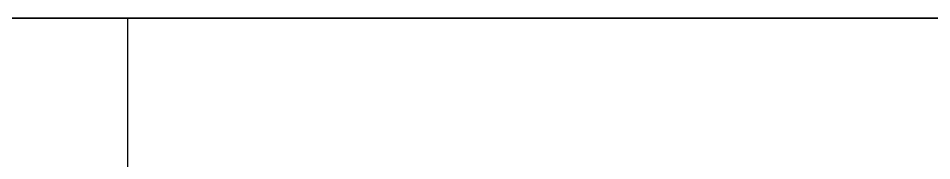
# Model space of a CAD drawing. Header units: millimetres. Extents: x 285 to 2285, y 238 to 2522.
# Drawn here: x 892.1 to 1043.3, y 1784.7 to 1808.3 of the extents above; entities that cross this region are included whole.
import ezdxf

# ---------------------------------------------------------------- set-up
doc = ezdxf.new("R2010")
doc.units = ezdxf.units.MM
doc.layers.add('SERRAMENTI', color=3, linetype='Continuous')
doc.layers.add('Wall', color=43, linetype='Continuous')

msp = doc.modelspace()

# ---------------------------------------------------------------- linework, layer by layer
at = {"layer": 'SERRAMENTI'}
for p, q in [((750.17, 1808.29), (910.17, 1808.29)), ((910.17, 1808.29), (910.17, 1728.29))]:
    msp.add_line(p, q, dxfattribs=at)
msp.add_arc((910.17, 1808.29), 80, 180, 270, dxfattribs=at)
at = {"layer": 'Wall'}
for p, q in [((391.2, 1808.29), (1169.05, 1808.29)), ((1169.05, 1808.29), (679.04, 1808.29))]:
    msp.add_line(p, q, dxfattribs=at)

doc.saveas('drawing.dxf')
